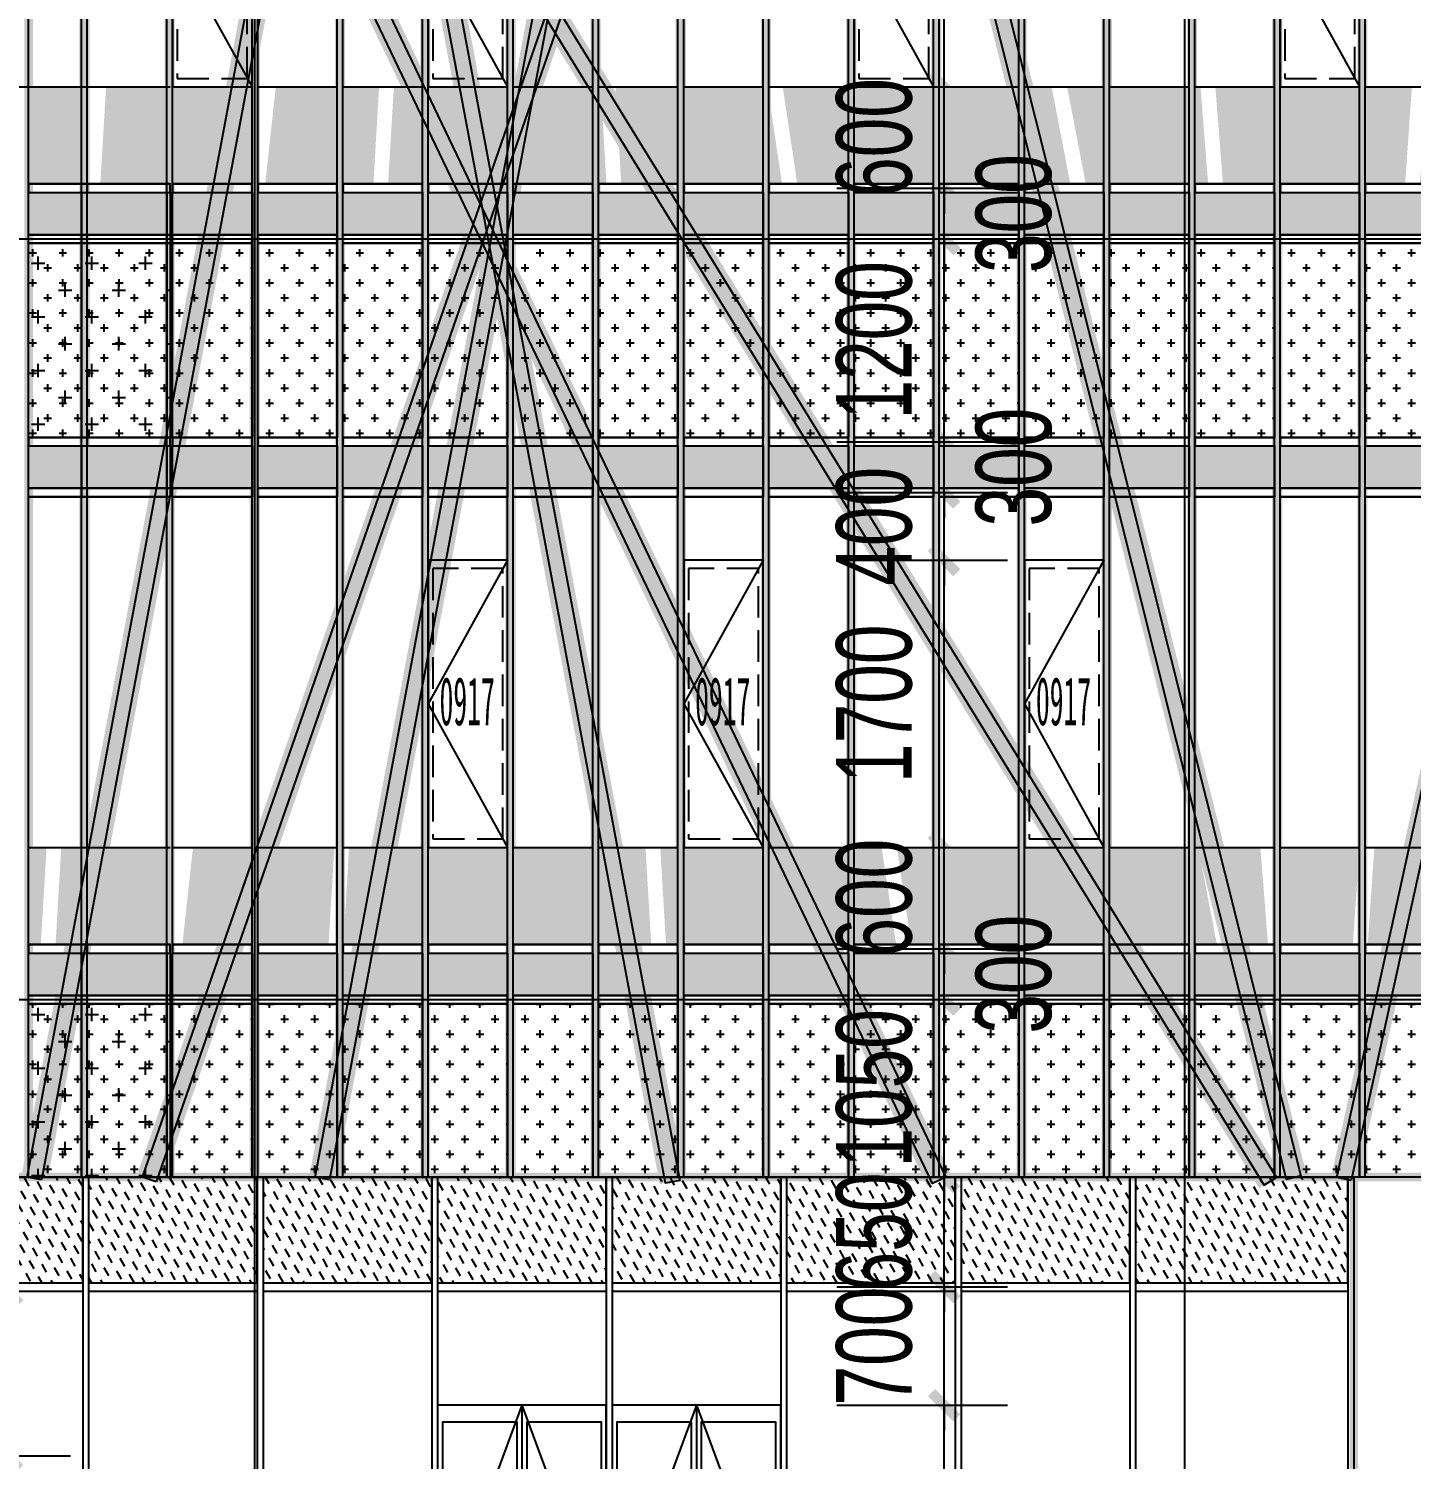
# Model space of a CAD drawing. Extents: x -483182 to 812890, y -390528 to -214858.
# Drawn here: x 91557 to 99736, y -319250 to -310785 of the extents above; entities that cross this region are included whole.
import ezdxf

# ---------------------------------------------------------------- set-up
doc = ezdxf.new("R2010")
doc.units = 0
doc.header["$LTSCALE"] = 1000
doc.header["$MEASUREMENT"] = 0
doc.linetypes.add('DASH', pattern=[0.35, 0.25, -0.1])
for name, color, linetype in [('01-标注_尺寸', 124, 'Continuous'), ('05-填充_156', 156, 'Continuous'), ('05-填充_168', 168, 'Continuous'), ('05-填充_18', 18, 'Continuous'), ('05-填充_天正', 14, 'Continuous'), ('A-C_幕墙龙骨', 133, 'Continuous'), ('A-C_窗', 140, 'Continuous'), ('D-铝板', 181, 'Continuous'), ('E-立面轮廓', 241, 'Continuous')]:
    doc.layers.add(name, color=color, linetype=linetype)
doc.layers.add('04-不打印_辅助线', color=165, linetype='Continuous', plot=False)
doc.styles.add('_TCH_DIM_T3', font='ros.shx', dxfattribs={"width": 0.705882, "bigfont": 'jd.shx'})
doc.styles.get("Standard").update_dxf_attribs({"font": 'STXIHEI_0.TTF', "width": 0.75})
doc.dimstyles.new('_TCH_ARCH&&150', dxfattribs={"dimtxt": 446.25, "dimasz": 150, "dimexe": 375, "dimexo": 450, "dimgap": 189.375, "dimtad": 1, "dimdec": 0, "dimzin": 0, "dimdsep": 46, "dimtxsty": '_TCH_DIM_T3', "dimblk": 'ARCHTICK', "dimcen": 0.09, "dimclrt": 7, "dimazin": 2, "dimtfac": 1, "dimtdec": 0, "dimtix": 1, "dimtmove": 2, "dimatfit": 3, "dimfxl": 0, "dimtolj": 1, "dimtzin": 0, "dimarcsym": 0})
pattern_1 = [(0, (-32251, 317429.43), (158.75, 158.75), [79.375, -238.125]), (90, (-32211.32, 317389.74), (-158.75, 158.75), [79.375, -238.125])]
pattern_2 = [(0, (-32249, 317429.43), (158.75, 158.75), [79.375, -238.125]), (90, (-32209.32, 317389.74), (-158.75, 158.75), [79.375, -238.125])]
pattern_3 = [(0, (-32529, 317429.43), (158.75, 158.75), [79.375, -238.125]), (90, (-32489.32, 317389.74), (-158.75, 158.75), [79.375, -238.125])]
pattern_4 = [(50, (0, 0), (364.36934, -31.87817), [38.1, -419.1]), (355, (0, 0), (-70.48565, 382.1133), [30.48, -335.28]), (100.451, (30.36, -2.66), (293.885, 350.23338), [32.38, -356.18]), (46.1842, (0, 101.6), (542.1581, -84.08466), [57.15, -628.65]), (96.6356, (45.2, 94.6), (474.8085, 494.8511), [48.57, -534.27]), (351.184, (0, 101.6), (474.8092, 494.8502), [45.72, -502.92]), (21, (50.8, 76.2), (303.22976, -204.53104), [38.1, -419.1]), (326, (50.8, 76.2), (123.60406, 368.37593), [30.48, -335.28]), (71.4514, (76.07, 59.16), (426.833, 163.8457), [32.38, -356.18]), (37.5, (0, 0), (6.177207, 169.11008), [0, -331.216, 0, -340.36, 0, -336.55]), (7.5, (0, 0), (133.639325, 200.36115), [0, -194.056, 0, -323.596, 0, -128.27]), (327.5, (-113.28, 0), (271.18119, -11.45749), [0, -127, 0, -396.24, 0, -525.78]), (317.5, (-164.08, 0), (296.25836, 50.85298), [0, -165.1, 0, -263.144, 0, -373.38])]

# ---------------------------------------------------------------- blocks, each defined once
blk = doc.blocks.new('*U394')
at = {"layer": '05-填充_156'}
h = blk.add_hatch(dxfattribs=at)
h.set_pattern_fill('CROSS', color=136, scale=100)
h.set_pattern_definition(pattern_1)
h.paths.add_polyline_path([(0, 5375), (838, 5375), (838, 4225), (0, 4225)])
h = blk.add_hatch(dxfattribs=at)
h.set_pattern_fill('CROSS', color=136, scale=100)
h.set_pattern_definition(pattern_1)
h.paths.add_polyline_path([(0, 875), (838, 875), (838, -150), (0, -150)])
at = {"layer": '05-填充_168'}
h = blk.add_hatch(color=256, dxfattribs=at)
h.dxf.hatch_style = 1
h.paths.add_polyline_path([(0, 5675), (838, 5675), (838, 5425), (0, 5425)])
h = blk.add_hatch(color=256, dxfattribs=at)
h.dxf.hatch_style = 1
h.paths.add_polyline_path([(0, 4175), (838, 4175), (838, 3925), (0, 3925)])
h = blk.add_hatch(color=256, dxfattribs=at)
h.dxf.hatch_style = 1
h.paths.add_polyline_path([(0, 1175), (838, 1175), (838, 925), (0, 925)])
for points in [[(0, 6300), (838, 6300)], [(0, 5725), (838, 5725)], [(0, 5675), (838, 5675)], [(0, 5675), (838, 5675)], [(0, 5425), (838, 5425)], [(0, 5375), (838, 5375)], [(0, 4225), (838, 4225)], [(0, 4175), (838, 4175)], [(0, 3925), (838, 3925)], [(0, 3875), (838, 3875)], [(0, 1800), (838, 1800)], [(0, 1225), (838, 1225)], [(0, 1175), (838, 1175)], [(0, 925), (838, 925)], [(0, 875), (838, 875)]]:
    blk.add_lwpolyline(points)
for points in [[(0, 5675), (838, 5675), (838, 5725), (0, 5725)], [(0, 5675), (838, 5675), (838, 5425), (0, 5425)], [(838, 5375), (0, 5375), (0, 5425), (838, 5425)], [(0, 5375), (838, 5375), (838, 4225), (0, 4225)], [(0, 4175), (838, 4175), (838, 4225), (0, 4225)], [(0, 4175), (838, 4175), (838, 3925), (0, 3925)], [(838, 3875), (0, 3875), (0, 3925), (838, 3925)], [(0, 1175), (838, 1175), (838, 1225), (0, 1225)], [(0, 1175), (838, 1175), (838, 925), (0, 925)], [(838, 875), (0, 875), (0, 925), (838, 925)], [(0, 875), (838, 875), (838, -150), (0, -150)]]:
    blk.add_lwpolyline(points, close=True)
blk = doc.blocks.new('*U457')
at = {"layer": '05-填充_156'}
h = blk.add_hatch(dxfattribs=at)
h.set_pattern_fill('DASH', color=256, scale=100, angle=315)
h.set_pattern_definition([(315, (17924, 318054.43), (134.703842, -3e-14), [95.25, -95.25])])
h.paths.add_polyline_path([(0, 50), (2189, 50), (2189, 675), (0, 675)])
blk.add_lwpolyline([(0, 50), (2189, 50), (2189, 675), (0, 675)], close=True)
for points in [[(0, 50), (2189, 50)], [(0, 0), (2189, 0)]]:
    blk.add_lwpolyline(points)
blk = doc.blocks.new('*U464')
at = {"layer": '05-填充_156'}
h = blk.add_hatch(dxfattribs=at)
h.set_pattern_fill('DASH', color=256, scale=100, angle=315)
h.set_pattern_definition([(315, (17475, 318054.43), (134.703842, -3e-14), [95.25, -95.25])])
h.paths.add_polyline_path([(0, 50), (1740, 50), (1740, 675), (0, 675)])
blk.add_lwpolyline([(0, 50), (1740, 50), (1740, 675), (0, 675)], close=True)
for points in [[(0, 50), (1740, 50)], [(0, 0), (1740, 0)]]:
    blk.add_lwpolyline(points)
blk = doc.blocks.new('*U80')
at = {"layer": 'A-C_窗'}
blk.add_blockref('*U464', (-870, -312.5), dxfattribs=at)
blk = doc.blocks.new('ytrsutdyu')
for points in [[(5909, -500), (7649, -500), (7649, 2200), (5909, 2200)], [(7709, -500), (9449, -500), (9449, 2200), (7709, 2200)], [(6729, -150), (6729, 2100), (5959, 2100), (5959, -150)], [(6829, -150), (7599, -150), (7599, 2100), (6829, 2100)], [(8529, -150), (8529, 2100), (7759, 2100), (7759, -150)], [(8629, -150), (9399, -150), (9399, 2100), (8629, 2100)]]:
    blk.add_lwpolyline(points, close=True)
for points in [[(6779, 2200), (5909, 850), (6779, -500)], [(6779, 2200), (6779, -500)], [(6779, 2200), (7649, 850), (6779, -500)], [(8579, 2200), (7709, 850), (8579, -500)], [(8579, 2200), (8579, -500)], [(8579, 2200), (9449, 850), (8579, -500)]]:
    blk.add_lwpolyline(points)
at = {"layer": 'A-C_窗'}
for p, q in [((2249, 3550), (2249, -500)), ((2309, 3550), (2309, -500)), ((4049, 3550), (4049, -500)), ((4109, 3550), (4109, -500)), ((5849, 3550), (5849, -500)), ((5909, 3550), (5909, -500)), ((7649, 3550), (7649, -500)), ((7709, 3550), (7709, -500)), ((9449, 3550), (9449, -500)), ((9509, 3550), (9509, -500)), ((11249, 3550), (11249, -500)), ((11309, 3550), (11309, -500)), ((13049, 3550), (13049, -500)), ((13109, 3550), (13109, -500)), ((15298, 3550), (15298, -500)), ((15358, 3550), (15358, -500)), ((15358, 3550), (15358, -500))]:
    blk.add_line(p, q, dxfattribs=at)
blk.add_lwpolyline([(0, 3550), (15358, 3550), (15358, -600), (0, -600)], close=True, dxfattribs=at)
for p in [(60, 2875), (13109, 2875)]:
    blk.add_blockref('*U457', p, dxfattribs=at)
at = {"layer": 'A-C_窗', "color": 0, "linetype": 'ByBlock', "lineweight": -2, "transparency": 16777216}
for p in [(3179, 3187.5), (4979, 3187.5), (6779, 3187.5), (8579, 3187.5), (10379, 3187.5), (12179, 3187.5)]:
    blk.add_blockref('*U80', p, dxfattribs=at)
blk = doc.blocks.new('*U396')
at = {"layer": '05-填充_156'}
h = blk.add_hatch(dxfattribs=at)
h.set_pattern_fill('CROSS', color=136, scale=100)
h.set_pattern_definition(pattern_2)
h.paths.add_polyline_path([(0, 5375), (840, 5375), (840, 4225), (0, 4225)])
h = blk.add_hatch(dxfattribs=at)
h.set_pattern_fill('CROSS', color=136, scale=100)
h.set_pattern_definition(pattern_2)
h.paths.add_polyline_path([(0, 875), (840, 875), (840, -150), (0, -150)])
at = {"layer": '05-填充_168'}
h = blk.add_hatch(color=256, dxfattribs=at)
h.dxf.hatch_style = 1
h.paths.add_polyline_path([(0, 5675), (840, 5675), (840, 5425), (0, 5425)])
h = blk.add_hatch(color=256, dxfattribs=at)
h.dxf.hatch_style = 1
h.paths.add_polyline_path([(0, 4175), (840, 4175), (840, 3925), (0, 3925)])
h = blk.add_hatch(color=256, dxfattribs=at)
h.dxf.hatch_style = 1
h.paths.add_polyline_path([(0, 1175), (840, 1175), (840, 925), (0, 925)])
for points in [[(0, 6300), (840, 6300)], [(0, 5725), (840, 5725)], [(0, 5675), (840, 5675)], [(0, 5675), (840, 5675)], [(0, 5425), (840, 5425)], [(0, 5375), (840, 5375)], [(0, 4225), (840, 4225)], [(0, 4175), (840, 4175)], [(0, 3925), (840, 3925)], [(0, 3875), (840, 3875)], [(0, 1800), (840, 1800)], [(0, 1225), (840, 1225)], [(0, 1175), (840, 1175)], [(0, 925), (840, 925)], [(0, 875), (840, 875)]]:
    blk.add_lwpolyline(points)
for points in [[(0, 5675), (840, 5675), (840, 5725), (0, 5725)], [(0, 5675), (840, 5675), (840, 5425), (0, 5425)], [(840, 5375), (0, 5375), (0, 5425), (840, 5425)], [(0, 5375), (840, 5375), (840, 4225), (0, 4225)], [(0, 4175), (840, 4175), (840, 4225), (0, 4225)], [(0, 4175), (840, 4175), (840, 3925), (0, 3925)], [(840, 3875), (0, 3875), (0, 3925), (840, 3925)], [(0, 1175), (840, 1175), (840, 1225), (0, 1225)], [(0, 1175), (840, 1175), (840, 925), (0, 925)], [(840, 875), (0, 875), (0, 925), (840, 925)], [(0, 875), (840, 875), (840, -150), (0, -150)]]:
    blk.add_lwpolyline(points, close=True)
blk = doc.blocks.new('*U112')
at = {"layer": 'A-C_窗'}
blk.add_blockref('*U396', (-420, -3150), dxfattribs=at)
blk = doc.blocks.new('*U113')
at = {"layer": 'A-C_窗', "color": 0, "linetype": 'ByBlock', "lineweight": -2, "transparency": 16777216}
for p in [(0, 0), (900, 0), (1800, 0), (2700, 0), (3600, 0), (4500, 0), (5400, 0), (6300, 0), (7200, 0), (8100, 0), (9000, 0), (9900, 0), (10800, 0), (11700, 0), (12600, 0), (13500, 0)]:
    blk.add_blockref('*U112', p, dxfattribs=at)
blk = doc.blocks.new('*U397')
at = {"layer": '05-填充_156'}
h = blk.add_hatch(dxfattribs=at)
h.set_pattern_fill('CROSS', color=136, scale=100)
h.set_pattern_definition(pattern_3)
h.paths.add_polyline_path([(0, 5375), (560, 5375), (560, 4225), (0, 4225)])
h = blk.add_hatch(dxfattribs=at)
h.set_pattern_fill('CROSS', color=136, scale=100)
h.set_pattern_definition(pattern_3)
h.paths.add_polyline_path([(0, 875), (560, 875), (560, -150), (0, -150)])
at = {"layer": '05-填充_168'}
h = blk.add_hatch(color=256, dxfattribs=at)
h.dxf.hatch_style = 1
h.paths.add_polyline_path([(0, 5675), (560, 5675), (560, 5425), (0, 5425)])
h = blk.add_hatch(color=256, dxfattribs=at)
h.dxf.hatch_style = 1
h.paths.add_polyline_path([(0, 4175), (560, 4175), (560, 3925), (0, 3925)])
h = blk.add_hatch(color=256, dxfattribs=at)
h.dxf.hatch_style = 1
h.paths.add_polyline_path([(0, 1175), (560, 1175), (560, 925), (0, 925)])
for points in [[(0, 6300), (560, 6300)], [(0, 5725), (560, 5725)], [(0, 5675), (560, 5675)], [(0, 5675), (560, 5675)], [(0, 5425), (560, 5425)], [(0, 5375), (560, 5375)], [(0, 4225), (560, 4225)], [(0, 4175), (560, 4175)], [(0, 3925), (560, 3925)], [(0, 3875), (560, 3875)], [(0, 1800), (560, 1800)], [(0, 1225), (560, 1225)], [(0, 1175), (560, 1175)], [(0, 925), (560, 925)], [(0, 875), (560, 875)]]:
    blk.add_lwpolyline(points)
for points in [[(0, 5675), (560, 5675), (560, 5725), (0, 5725)], [(0, 5675), (560, 5675), (560, 5425), (0, 5425)], [(560, 5375), (0, 5375), (0, 5425), (560, 5425)], [(0, 5375), (560, 5375), (560, 4225), (0, 4225)], [(0, 4175), (560, 4175), (560, 4225), (0, 4225)], [(0, 4175), (560, 4175), (560, 3925), (0, 3925)], [(560, 3875), (0, 3875), (0, 3925), (560, 3925)], [(0, 1175), (560, 1175), (560, 1225), (0, 1225)], [(0, 1175), (560, 1175), (560, 925), (0, 925)], [(560, 875), (0, 875), (0, 925), (560, 925)], [(0, 875), (560, 875), (560, -150), (0, -150)]]:
    blk.add_lwpolyline(points, close=True)
blk = doc.blocks.new('*U417')
blk.add_lwpolyline([(77.5, 0), (-77.5, 0), (-77.5, 12704.5), (77.5, 12704.5)], close=True)
at = {"layer": '05-填充_18', "const_width": 155}
blk.add_lwpolyline([(0, 0), (0, 12704.5)], dxfattribs=at)
blk = doc.blocks.new('*U418')
blk.add_lwpolyline([(77.5, 0), (-77.5, 0), (-77.5, 13049.2), (77.5, 13049.2)], close=True)
at = {"layer": '05-填充_18', "const_width": 155}
blk.add_lwpolyline([(0, 0), (0, 13049.2)], dxfattribs=at)
blk = doc.blocks.new('*U419')
blk.add_lwpolyline([(77.5, 0), (-77.5, 0), (-77.5, 12908.6), (77.5, 12908.6)], close=True)
at = {"layer": '05-填充_18', "const_width": 155}
blk.add_lwpolyline([(0, 0), (0, 12908.6)], dxfattribs=at)
blk = doc.blocks.new('*U420')
blk.add_lwpolyline([(77.5, 0), (-77.5, 0), (-77.5, 12973.5), (77.5, 12973.5)], close=True)
at = {"layer": '05-填充_18', "const_width": 155}
blk.add_lwpolyline([(0, 0), (0, 12973.5)], dxfattribs=at)
blk = doc.blocks.new('*U422')
blk.add_lwpolyline([(77.5, 0), (-77.5, 0), (-77.5, 13826.2), (77.5, 13826.2)], close=True)
at = {"layer": '05-填充_18', "const_width": 155}
blk.add_lwpolyline([(0, 0), (0, 13826.2)], dxfattribs=at)
blk = doc.blocks.new('*U423')
blk.add_lwpolyline([(77.5, 0), (-77.5, 0), (-77.5, 13369.1), (77.5, 13369.1)], close=True)
at = {"layer": '05-填充_18', "const_width": 155}
blk.add_lwpolyline([(0, 0), (0, 13369.1)], dxfattribs=at)
blk = doc.blocks.new('*U424')
blk.add_lwpolyline([(77.5, 0), (-77.5, 0), (-77.5, 13611.9), (77.5, 13611.9)], close=True)
at = {"layer": '05-填充_18', "const_width": 155}
blk.add_lwpolyline([(0, 0), (0, 13611.9)], dxfattribs=at)
blk = doc.blocks.new('*U421')
blk.add_lwpolyline([(77.5, 0), (-77.5, 0), (-77.5, 13420.4), (77.5, 13420.4)], close=True)
at = {"layer": '05-填充_18', "const_width": 155}
blk.add_lwpolyline([(0, 0), (0, 13420.4)], dxfattribs=at)
blk = doc.blocks.new('uytdiyuf')
at = {"layer": 'D-铝板'}
for name, p, rotation in [('*U424', (-4382.6, -161.2), 353), ('*U423', (-4914.8, -152.9), 7.999999999999996), ('*U422', (-5161.9, -175.2), 19.00000000000013), ('*U421', (-8660.7, -169.7), 14.99884854727741), ('*U420', (-11477.2, -177.9), 6.00000000000019), ('*U418', (-17004.6, -164.8), 349), ('*U419', (-15178.4, -158.1), 353.9999999999998), ('*U417', (-18218.7, -158.1), 353.9999999999999)]:
    blk.add_blockref(name, p, dxfattribs=dict(at, rotation=rotation))
blk = doc.blocks.new('*U722')
blk.add_lwpolyline([(0, 0), (840, 0), (840, 1700), (0, 1700)], close=True)
blk.add_lwpolyline([(840, 1700), (0, 850), (840, 0)])
at = {"linetype": 'DASH'}
blk.add_lwpolyline([(50, 50), (790, 50), (790, 1650), (50, 1650)], close=True, dxfattribs=at)
at = {"layer": '04-不打印_辅助线', "width": 0.75}
blk.add_text('0917', height=285.43, dxfattribs=at).set_placement((121.4, 723))
blk = doc.blocks.new('jhtdjkuyk')
at = {"layer": '05-填充_18', "const_width": 60}
for points in [[(-5090, -150), (-5090, 13193.7)], [(-4190, -150), (-4190, 13247.9)], [(-5990, -150), (-5990, 13139.6)], [(-7790, -150), (-7790, 13031.2)], [(-6890, -150), (-6890, 13085.4)], [(-9590, -150), (-9590, 12922.9)], [(-8690, -150), (-8690, 12977.1)], [(-10490, -150), (-10490, 12868.8)], [(-12290, -150), (-12290, 12760.4)], [(-11390, -150), (-11390, 12814.6)], [(-13190, -150), (-13190, 12706.3)], [(-14990, -150), (-14990, 12598)], [(-14090, -150), (-14090, 12652.1)], [(-15890, -150), (-15890, 12543.8)], [(-17690, -150), (-17690, 12435.5)], [(-16790, -150), (-16790, 12489.7)]]:
    blk.add_lwpolyline(points, dxfattribs=at)
at = {"layer": 'A-C_幕墙龙骨'}
for points in [[(-4220, -150), (-4220, 13246.1)], [(-4160, -150), (-4160, 13249.7)], [(-6020, -150), (-6020, 13137.7)], [(-5960, -150), (-5960, 13141.4)], [(-5120, -150), (-5120, 13191.9)], [(-5060, -150), (-5060, 13195.5)], [(-6920, -150), (-6920, 13083.6)], [(-6860, -150), (-6860, 13087.2)], [(-8720, -150), (-8720, 12975.3)], [(-8660, -150), (-8660, 12978.9)], [(-7820, -150), (-7820, 13029.4)], [(-7760, -150), (-7760, 13033)], [(-10520, -150), (-10520, 12867)], [(-10460, -150), (-10460, 12870.6)], [(-9620, -150), (-9620, 12921.1)], [(-9560, -150), (-9560, 12924.7)], [(-11420, -150), (-11420, 12812.8)], [(-11360, -150), (-11360, 12816.4)], [(-13220, -150), (-13220, 12704.5)], [(-13160, -150), (-13160, 12708.1)], [(-12320, -150), (-12320, 12758.6)], [(-12260, -150), (-12260, 12762.3)], [(-14120, -150), (-14120, 12650.3)], [(-14060, -150), (-14060, 12653.9)], [(-15920, -150), (-15920, 12542)], [(-15860, -150), (-15860, 12545.6)], [(-15020, -150), (-15020, 12596.2)], [(-14960, -150), (-14960, 12599.8)], [(-16820, -150), (-16820, 12487.9)], [(-16760, -150), (-16760, 12491.5)], [(-17720, -150), (-17720, 12433.7)], [(-17660, -150), (-17660, 12437.3)]]:
    blk.add_lwpolyline(points, dxfattribs=at)
at = {"layer": 'A-C_窗'}
blk.add_lwpolyline([(-18280, 12400), (0, 13500), (0, -150), (-18280, -150)], close=True, dxfattribs=at)
for name, p in [('*U722', (-16760, 6300)), ('*U722', (-14060, 6300)), ('*U722', (-9560, 6300)), ('*U722', (-5060, 6300)), ('*U397', (-18280, 0)), ('*U113', (-17240, 3150)), ('*U722', (-14060, 1800)), ('*U722', (-11360, 1800)), ('*U722', (-7760, 1800))]:
    blk.add_blockref(name, p, dxfattribs=at)
at = {"layer": 'D-铝板'}
blk.add_blockref('uytdiyuf', (0, 0), dxfattribs=at)
blk = doc.blocks.new('_ArchTick')
at = {"color": 0, "linetype": 'ByBlock', "const_width": 0.4}
blk.add_lwpolyline([(-0.5, -0.5), (0.5, 0.5)], dxfattribs=at)
blk = doc.blocks.new('*D2204')
at = {"layer": '01-标注_尺寸', "color": 0, "lineweight": -2, "transparency": 16777216}
for p, q in [((90977, -318254.4), (91804.2, -318254.4)), ((91429.2, -319229.4), (91429.2, -318254.4)), ((90977, -319229.4), (91804.2, -319229.4))]:
    blk.add_line(p, q, dxfattribs=at)
at = {"layer": 'Defpoints', "color": 0, "transparency": 16777216}
for p in [(90527, -318254.4), (91429.2, -318254.4), (90527, -319229.4)]:
    blk.add_point(p, dxfattribs=at)
at = {"layer": '01-标注_尺寸', "color": 0, "lineweight": -2, "transparency": 16777216, "xscale": 150, "yscale": 150, "zscale": 150}
for p, rotation in [((91429.2, -318254.4), 90), ((91429.2, -319229.4), 270)]:
    blk.add_blockref('_ArchTick', p, dxfattribs=dict(at, rotation=rotation))
at = {"layer": '01-标注_尺寸', "color": 7, "transparency": 16777216, "insert": (91016.7, -318741.9), "char_height": 446.25, "attachment_point": 5, "rotation": 90, "style": '_TCH_DIM_T3'}
blk.add_mtext('\\A1;975', dxfattribs=at)
blk = doc.blocks.new('*D2205')
at = {"layer": '01-标注_尺寸', "color": 0, "lineweight": -2, "transparency": 16777216}
for p, q in [((90977, -319229.4), (91804.2, -319229.4)), ((91429.2, -321729.4), (91429.2, -319229.4)), ((90977, -321729.4), (91804.2, -321729.4))]:
    blk.add_line(p, q, dxfattribs=at)
at = {"layer": 'Defpoints', "color": 0, "transparency": 16777216}
for p in [(90527, -319229.4), (91429.2, -319229.4), (90527, -321729.4)]:
    blk.add_point(p, dxfattribs=at)
at = {"layer": '01-标注_尺寸', "color": 0, "lineweight": -2, "transparency": 16777216, "xscale": 150, "yscale": 150, "zscale": 150}
for p, rotation in [((91429.2, -319229.4), 90), ((91429.2, -321729.4), 270)]:
    blk.add_blockref('_ArchTick', p, dxfattribs=dict(at, rotation=rotation))
at = {"layer": '01-标注_尺寸', "color": 7, "transparency": 16777216, "insert": (91016.7, -320479.4), "char_height": 446.25, "attachment_point": 5, "rotation": 90, "style": '_TCH_DIM_T3'}
blk.add_mtext('\\A1;2500', dxfattribs=at)
blk = doc.blocks.new('*D2309')
at = {"layer": '01-标注_尺寸', "color": 0, "lineweight": -2, "transparency": 16777216}
for p, q in [((96337.4, -318929.4), (97347.2, -318929.4)), ((96972.2, -321329.4), (96972.2, -318929.4)), ((96337.4, -321329.4), (97347.2, -321329.4))]:
    blk.add_line(p, q, dxfattribs=at)
at = {"layer": 'Defpoints', "color": 0, "transparency": 16777216}
for p in [(95887.4, -318929.4), (96972.2, -318929.4), (95887.4, -321329.4)]:
    blk.add_point(p, dxfattribs=at)
at = {"layer": '01-标注_尺寸', "color": 0, "lineweight": -2, "transparency": 16777216, "xscale": 150, "yscale": 150, "zscale": 150}
for p, rotation in [((96972.2, -318929.4), 90), ((96972.2, -321329.4), 270)]:
    blk.add_blockref('_ArchTick', p, dxfattribs=dict(at, rotation=rotation))
at = {"layer": '01-标注_尺寸', "color": 7, "transparency": 16777216, "insert": (96559.7, -320129.4), "char_height": 446.25, "attachment_point": 5, "rotation": 90, "style": '_TCH_DIM_T3'}
blk.add_mtext('\\A1;2400', dxfattribs=at)
blk = doc.blocks.new('*D2310')
at = {"layer": '01-标注_尺寸', "color": 0, "lineweight": -2, "transparency": 16777216}
for p, q in [((96972.2, -318229.4), (96972.2, -318079.4)), ((96337.4, -318229.4), (97347.2, -318229.4)), ((96972.2, -318929.4), (96972.2, -318229.4)), ((96337.4, -318929.4), (97347.2, -318929.4)), ((96972.2, -318929.4), (96972.2, -319079.4))]:
    blk.add_line(p, q, dxfattribs=at)
at = {"layer": 'Defpoints', "color": 0, "transparency": 16777216}
for p in [(95887.4, -318229.4), (96972.2, -318229.4), (95887.4, -318929.4)]:
    blk.add_point(p, dxfattribs=at)
at = {"layer": '01-标注_尺寸', "color": 0, "lineweight": -2, "transparency": 16777216, "xscale": 150, "yscale": 150, "zscale": 150}
for p, rotation in [((96972.2, -318229.4), 270), ((96972.2, -318929.4), 90)]:
    blk.add_blockref('_ArchTick', p, dxfattribs=dict(at, rotation=rotation))
at = {"layer": '01-标注_尺寸', "color": 7, "transparency": 16777216, "insert": (96559.7, -318579.4), "char_height": 446.25, "attachment_point": 5, "rotation": 90, "style": '_TCH_DIM_T3'}
blk.add_mtext('\\A1;700', dxfattribs=at)
blk = doc.blocks.new('*D2311')
at = {"layer": '01-标注_尺寸', "color": 0, "lineweight": -2, "transparency": 16777216}
for p, q in [((96972.2, -317579.4), (96972.2, -317429.4)), ((96337.4, -317579.4), (97347.2, -317579.4)), ((96972.2, -318229.4), (96972.2, -317579.4)), ((96337.4, -318229.4), (97347.2, -318229.4)), ((96972.2, -318229.4), (96972.2, -318379.4))]:
    blk.add_line(p, q, dxfattribs=at)
at = {"layer": 'Defpoints', "color": 0, "transparency": 16777216}
for p in [(95887.4, -317579.4), (96972.2, -317579.4), (95887.4, -318229.4)]:
    blk.add_point(p, dxfattribs=at)
at = {"layer": '01-标注_尺寸', "color": 0, "lineweight": -2, "transparency": 16777216, "xscale": 150, "yscale": 150, "zscale": 150}
for p, rotation in [((96972.2, -317579.4), 270), ((96972.2, -318229.4), 90)]:
    blk.add_blockref('_ArchTick', p, dxfattribs=dict(at, rotation=rotation))
at = {"layer": '01-标注_尺寸', "color": 7, "transparency": 16777216, "insert": (96559.7, -317904.4), "char_height": 446.25, "attachment_point": 5, "rotation": 90, "style": '_TCH_DIM_T3'}
blk.add_mtext('\\A1;650', dxfattribs=at)
blk = doc.blocks.new('*D2312')
at = {"layer": '01-标注_尺寸', "color": 0, "lineweight": -2, "transparency": 16777216}
for p, q in [((96972.2, -316529.4), (96972.2, -316379.4)), ((96337.4, -316529.4), (97347.2, -316529.4)), ((96972.2, -317579.4), (96972.2, -316529.4)), ((96337.4, -317579.4), (97347.2, -317579.4)), ((96972.2, -317579.4), (96972.2, -317729.4))]:
    blk.add_line(p, q, dxfattribs=at)
at = {"layer": 'Defpoints', "color": 0, "transparency": 16777216}
for p in [(95887.4, -316529.4), (96972.2, -316529.4), (95887.4, -317579.4)]:
    blk.add_point(p, dxfattribs=at)
at = {"layer": '01-标注_尺寸', "color": 0, "lineweight": -2, "transparency": 16777216, "xscale": 150, "yscale": 150, "zscale": 150}
for p, rotation in [((96972.2, -316529.4), 270), ((96972.2, -317579.4), 90)]:
    blk.add_blockref('_ArchTick', p, dxfattribs=dict(at, rotation=rotation))
at = {"layer": '01-标注_尺寸', "color": 7, "transparency": 16777216, "insert": (96559.7, -317054.4), "char_height": 446.25, "attachment_point": 5, "rotation": 90, "style": '_TCH_DIM_T3'}
blk.add_mtext('\\A1;1050', dxfattribs=at)
blk = doc.blocks.new('*D2313')
at = {"layer": '01-标注_尺寸', "color": 0, "lineweight": -2, "transparency": 16777216}
for p, q in [((96972.2, -316229.4), (96972.2, -316079.4)), ((96337.4, -316229.4), (97347.2, -316229.4)), ((96972.2, -316529.4), (96972.2, -316229.4)), ((96337.4, -316529.4), (97347.2, -316529.4)), ((96972.2, -316529.4), (96972.2, -316679.4))]:
    blk.add_line(p, q, dxfattribs=at)
at = {"layer": 'Defpoints', "color": 0, "transparency": 16777216}
for p in [(95887.4, -316229.4), (96972.2, -316229.4), (95887.4, -316529.4)]:
    blk.add_point(p, dxfattribs=at)
at = {"layer": '01-标注_尺寸', "color": 0, "lineweight": -2, "transparency": 16777216, "xscale": 150, "yscale": 150, "zscale": 150}
for p, rotation in [((96972.2, -316229.4), 270), ((96972.2, -316529.4), 90)]:
    blk.add_blockref('_ArchTick', p, dxfattribs=dict(at, rotation=rotation))
at = {"layer": '01-标注_尺寸', "color": 7, "transparency": 16777216, "insert": (97384.7, -316379.4), "char_height": 446.25, "attachment_point": 5, "rotation": 90, "style": '_TCH_DIM_T3'}
blk.add_mtext('\\A1;300', dxfattribs=at)
blk = doc.blocks.new('*D2314')
at = {"layer": '01-标注_尺寸', "color": 0, "lineweight": -2, "transparency": 16777216}
for p, q in [((96972.2, -315629.4), (96972.2, -315479.4)), ((96337.4, -315629.4), (97347.2, -315629.4)), ((96972.2, -316229.4), (96972.2, -315629.4)), ((96337.4, -316229.4), (97347.2, -316229.4)), ((96972.2, -316229.4), (96972.2, -316379.4))]:
    blk.add_line(p, q, dxfattribs=at)
at = {"layer": 'Defpoints', "color": 0, "transparency": 16777216}
for p in [(95887.4, -315629.4), (96972.2, -315629.4), (95887.4, -316229.4)]:
    blk.add_point(p, dxfattribs=at)
at = {"layer": '01-标注_尺寸', "color": 0, "lineweight": -2, "transparency": 16777216, "xscale": 150, "yscale": 150, "zscale": 150}
for p, rotation in [((96972.2, -315629.4), 270), ((96972.2, -316229.4), 90)]:
    blk.add_blockref('_ArchTick', p, dxfattribs=dict(at, rotation=rotation))
at = {"layer": '01-标注_尺寸', "color": 7, "transparency": 16777216, "insert": (96559.7, -315929.4), "char_height": 446.25, "attachment_point": 5, "rotation": 90, "style": '_TCH_DIM_T3'}
blk.add_mtext('\\A1;600', dxfattribs=at)
blk = doc.blocks.new('*D2315')
at = {"layer": '01-标注_尺寸', "color": 0, "lineweight": -2, "transparency": 16777216}
for p, q in [((96337.4, -313929.4), (97347.2, -313929.4)), ((96972.2, -315629.4), (96972.2, -313929.4)), ((96337.4, -315629.4), (97347.2, -315629.4))]:
    blk.add_line(p, q, dxfattribs=at)
at = {"layer": 'Defpoints', "color": 0, "transparency": 16777216}
for p in [(95887.4, -313929.4), (96972.2, -313929.4), (95887.4, -315629.4)]:
    blk.add_point(p, dxfattribs=at)
at = {"layer": '01-标注_尺寸', "color": 0, "lineweight": -2, "transparency": 16777216, "xscale": 150, "yscale": 150, "zscale": 150}
for p, rotation in [((96972.2, -313929.4), 90), ((96972.2, -315629.4), 270)]:
    blk.add_blockref('_ArchTick', p, dxfattribs=dict(at, rotation=rotation))
at = {"layer": '01-标注_尺寸', "color": 7, "transparency": 16777216, "insert": (96559.7, -314779.4), "char_height": 446.25, "attachment_point": 5, "rotation": 90, "style": '_TCH_DIM_T3'}
blk.add_mtext('\\A1;1700', dxfattribs=at)
blk = doc.blocks.new('*D2316')
at = {"layer": '01-标注_尺寸', "color": 0, "lineweight": -2, "transparency": 16777216}
for p, q in [((96972.2, -313529.4), (96972.2, -313379.4)), ((96337.4, -313529.4), (97347.2, -313529.4)), ((96972.2, -313929.4), (96972.2, -313529.4)), ((96337.4, -313929.4), (97347.2, -313929.4)), ((96972.2, -313929.4), (96972.2, -314079.4))]:
    blk.add_line(p, q, dxfattribs=at)
at = {"layer": 'Defpoints', "color": 0, "transparency": 16777216}
for p in [(95887.4, -313529.4), (96972.2, -313529.4), (95887.4, -313929.4)]:
    blk.add_point(p, dxfattribs=at)
at = {"layer": '01-标注_尺寸', "color": 0, "lineweight": -2, "transparency": 16777216, "xscale": 150, "yscale": 150, "zscale": 150}
for p, rotation in [((96972.2, -313529.4), 270), ((96972.2, -313929.4), 90)]:
    blk.add_blockref('_ArchTick', p, dxfattribs=dict(at, rotation=rotation))
at = {"layer": '01-标注_尺寸', "color": 7, "transparency": 16777216, "insert": (96559.7, -313729.4), "char_height": 446.25, "attachment_point": 5, "rotation": 90, "style": '_TCH_DIM_T3'}
blk.add_mtext('\\A1;400', dxfattribs=at)
blk = doc.blocks.new('*D2317')
at = {"layer": '01-标注_尺寸', "color": 0, "lineweight": -2, "transparency": 16777216}
for p, q in [((96972.2, -313229.4), (96972.2, -313079.4)), ((96337.4, -313229.4), (97347.2, -313229.4)), ((96972.2, -313529.4), (96972.2, -313229.4)), ((96337.4, -313529.4), (97347.2, -313529.4)), ((96972.2, -313529.4), (96972.2, -313679.4))]:
    blk.add_line(p, q, dxfattribs=at)
at = {"layer": 'Defpoints', "color": 0, "transparency": 16777216}
for p in [(95887.4, -313229.4), (96972.2, -313229.4), (95887.4, -313529.4)]:
    blk.add_point(p, dxfattribs=at)
at = {"layer": '01-标注_尺寸', "color": 0, "lineweight": -2, "transparency": 16777216, "xscale": 150, "yscale": 150, "zscale": 150}
for p, rotation in [((96972.2, -313229.4), 270), ((96972.2, -313529.4), 90)]:
    blk.add_blockref('_ArchTick', p, dxfattribs=dict(at, rotation=rotation))
at = {"layer": '01-标注_尺寸', "color": 7, "transparency": 16777216, "insert": (97384.7, -313379.4), "char_height": 446.25, "attachment_point": 5, "rotation": 90, "style": '_TCH_DIM_T3'}
blk.add_mtext('\\A1;300', dxfattribs=at)
blk = doc.blocks.new('*D2318')
at = {"layer": '01-标注_尺寸', "color": 0, "lineweight": -2, "transparency": 16777216}
for p, q in [((96337.4, -312029.4), (97347.2, -312029.4)), ((96972.2, -313229.4), (96972.2, -312029.4)), ((96337.4, -313229.4), (97347.2, -313229.4))]:
    blk.add_line(p, q, dxfattribs=at)
at = {"layer": 'Defpoints', "color": 0, "transparency": 16777216}
for p in [(95887.4, -312029.4), (96972.2, -312029.4), (95887.4, -313229.4)]:
    blk.add_point(p, dxfattribs=at)
at = {"layer": '01-标注_尺寸', "color": 0, "lineweight": -2, "transparency": 16777216, "xscale": 150, "yscale": 150, "zscale": 150}
for p, rotation in [((96972.2, -312029.4), 90), ((96972.2, -313229.4), 270)]:
    blk.add_blockref('_ArchTick', p, dxfattribs=dict(at, rotation=rotation))
at = {"layer": '01-标注_尺寸', "color": 7, "transparency": 16777216, "insert": (96559.7, -312629.4), "char_height": 446.25, "attachment_point": 5, "rotation": 90, "style": '_TCH_DIM_T3'}
blk.add_mtext('\\A1;1200', dxfattribs=at)
blk = doc.blocks.new('*D2319')
at = {"layer": '01-标注_尺寸', "color": 0, "lineweight": -2, "transparency": 16777216}
for p, q in [((96972.2, -311729.4), (96972.2, -311579.4)), ((96337.4, -311729.4), (97347.2, -311729.4)), ((96972.2, -312029.4), (96972.2, -311729.4)), ((96337.4, -312029.4), (97347.2, -312029.4)), ((96972.2, -312029.4), (96972.2, -312179.4))]:
    blk.add_line(p, q, dxfattribs=at)
at = {"layer": 'Defpoints', "color": 0, "transparency": 16777216}
for p in [(95887.4, -311729.4), (96972.2, -311729.4), (95887.4, -312029.4)]:
    blk.add_point(p, dxfattribs=at)
at = {"layer": '01-标注_尺寸', "color": 0, "lineweight": -2, "transparency": 16777216, "xscale": 150, "yscale": 150, "zscale": 150}
for p, rotation in [((96972.2, -311729.4), 270), ((96972.2, -312029.4), 90)]:
    blk.add_blockref('_ArchTick', p, dxfattribs=dict(at, rotation=rotation))
at = {"layer": '01-标注_尺寸', "color": 7, "transparency": 16777216, "insert": (97384.7, -311879.4), "char_height": 446.25, "attachment_point": 5, "rotation": 90, "style": '_TCH_DIM_T3'}
blk.add_mtext('\\A1;300', dxfattribs=at)
blk = doc.blocks.new('*D2320')
at = {"layer": '01-标注_尺寸', "color": 0, "lineweight": -2, "transparency": 16777216}
for p, q in [((96972.2, -311129.4), (96972.2, -310979.4)), ((96337.4, -311129.4), (97347.2, -311129.4)), ((96972.2, -311729.4), (96972.2, -311129.4)), ((96337.4, -311729.4), (97347.2, -311729.4)), ((96972.2, -311729.4), (96972.2, -311879.4))]:
    blk.add_line(p, q, dxfattribs=at)
at = {"layer": 'Defpoints', "color": 0, "transparency": 16777216}
for p in [(95887.4, -311129.4), (96972.2, -311129.4), (95887.4, -311729.4)]:
    blk.add_point(p, dxfattribs=at)
at = {"layer": '01-标注_尺寸', "color": 0, "lineweight": -2, "transparency": 16777216, "xscale": 150, "yscale": 150, "zscale": 150}
for p, rotation in [((96972.2, -311129.4), 270), ((96972.2, -311729.4), 90)]:
    blk.add_blockref('_ArchTick', p, dxfattribs=dict(at, rotation=rotation))
at = {"layer": '01-标注_尺寸', "color": 7, "transparency": 16777216, "insert": (96559.7, -311429.4), "char_height": 446.25, "attachment_point": 5, "rotation": 90, "style": '_TCH_DIM_T3'}
blk.add_mtext('\\A1;600', dxfattribs=at)
blk = doc.blocks.new('*D2321')
at = {"layer": '01-标注_尺寸', "color": 0, "lineweight": -2, "transparency": 16777216}
for p, q in [((96337.4, -309429.4), (97347.2, -309429.4)), ((96972.2, -311129.4), (96972.2, -309429.4)), ((96337.4, -311129.4), (97347.2, -311129.4))]:
    blk.add_line(p, q, dxfattribs=at)
at = {"layer": 'Defpoints', "color": 0, "transparency": 16777216}
for p in [(95887.4, -309429.4), (96972.2, -309429.4), (95887.4, -311129.4)]:
    blk.add_point(p, dxfattribs=at)
at = {"layer": '01-标注_尺寸', "color": 0, "lineweight": -2, "transparency": 16777216, "xscale": 150, "yscale": 150, "zscale": 150}
for p, rotation in [((96972.2, -309429.4), 90), ((96972.2, -311129.4), 270)]:
    blk.add_blockref('_ArchTick', p, dxfattribs=dict(at, rotation=rotation))
at = {"layer": '01-标注_尺寸', "color": 7, "transparency": 16777216, "insert": (96559.7, -310279.4), "char_height": 446.25, "attachment_point": 5, "rotation": 90, "style": '_TCH_DIM_T3'}
blk.add_mtext('\\A1;1700', dxfattribs=at)

msp = doc.modelspace()

# ---------------------------------------------------------------- hatches: boundary and pattern name
at = {"layer": '05-填充_天正'}
h = msp.add_hatch(dxfattribs=at)
h.set_pattern_fill('AR-CONC', color=256, scale=200)
h.set_pattern_definition(pattern_4)
h.paths.add_polyline_path([(100941, -311129.4), (100827, -311129.4), (100775.8, -311704.4), (100941, -311704.4)])
h.paths.add_polyline_path([(100687.9, -311704.4), (100739.1, -311129.4), (100470.6, -311129.4), (100470.6, -311704.4)])
h.paths.add_polyline_path([(101792, -311129.4), (101478.5, -311129.4), (101478.5, -311704.4), (101792, -311704.4)])
h.paths.add_polyline_path([(101444.9, -311129.4), (100974.5, -311129.4), (100974.5, -311704.4), (101444.9, -311704.4)])
h.paths.add_polyline_path([(100437, -311129.4), (99966.7, -311129.4), (99966.7, -311704.4), (100437, -311704.4)])
h.paths.add_polyline_path([(99826.1, -311129.4), (99933.1, -311129.4), (99933.1, -311704.4), (99786.6, -311704.4)])
h.paths.add_polyline_path([(99699.1, -311704.4), (99738.7, -311129.4), (99462.8, -311129.4), (99462.8, -311704.4)])
h.paths.add_polyline_path([(99429.2, -311129.4), (98958.9, -311129.4), (98958.9, -311704.4), (99429.2, -311704.4)])
h.paths.add_polyline_path([(98488.6, -311129.4), (98533.9, -311704.4), (98455, -311704.4), (98455, -311129.4)])
h.paths.add_polyline_path([(98621.5, -311704.4), (98576.3, -311129.4), (98925.3, -311129.4), (98925.3, -311704.4)])
h.paths.add_polyline_path([(98421.4, -311129.4), (97951.1, -311129.4), (97951.1, -311704.4), (98421.4, -311704.4)])
h.paths.add_polyline_path([(97917.5, -311129.4), (97699.4, -311129.4), (97810.2, -311704.4), (97917.5, -311704.4)])
h.paths.add_polyline_path([(97607.6, -311129.4), (97447.2, -311129.4), (97447.2, -311704.4), (97718.5, -311704.4)])
h.paths.add_polyline_path([(97413.6, -311129.4), (96943.3, -311129.4), (96943.3, -311704.4), (97413.6, -311704.4)])
h.paths.add_polyline_path([(96909.7, -311129.4), (96439.4, -311129.4), (96439.4, -311704.4), (96909.7, -311704.4)])
h.paths.add_polyline_path([(95935.4, -311704.4), (96013.7, -311704.4), (95935.4, -311182.9)])
h.paths.add_polyline_path([(96405.8, -311129.4), (96017.3, -311129.4), (96103.5, -311704.4), (96405.8, -311704.4)])
h.paths.add_polyline_path([(95901.9, -311129.4), (95431.5, -311129.4), (95431.5, -311704.4), (95901.9, -311704.4)])
h.paths.add_polyline_path([(94927.6, -311129.4), (94941.1, -311129.4), (94974.9, -311704.4), (94927.6, -311704.4)])
h.paths.add_polyline_path([(95397.9, -311129.4), (95028.3, -311129.4), (95062.2, -311704.4), (95397.9, -311704.4)])
h.paths.add_polyline_path([(94894, -311129.4), (94423.7, -311129.4), (94423.7, -311704.4), (94894, -311704.4)])
h.paths.add_polyline_path([(94390.1, -311129.4), (93919.8, -311129.4), (93919.8, -311704.4), (94390.1, -311704.4)])
h.paths.add_polyline_path([(93717.3, -311129.4), (93683.4, -311704.4), (93886.2, -311704.4), (93886.2, -311129.4)])
h.paths.add_polyline_path([(93596.2, -311704.4), (93630, -311129.4), (93415.9, -311129.4), (93415.9, -311704.4)])
h.paths.add_polyline_path([(93382.3, -311129.4), (93018.9, -311129.4), (92956.3, -311704.4), (93382.3, -311704.4)])
h.paths.add_polyline_path([(92878.4, -311129.4), (92408.1, -311129.4), (92408.1, -311704.4), (92867.9, -311704.4), (92878.4, -311608.3)])
h.paths.add_polyline_path([(92374.5, -311129.4), (92015, -311129.4), (91981.2, -311704.4), (92374.5, -311704.4)])
h.paths.add_polyline_path([(91870.6, -311129.4), (91557, -311129.4), (91557, -311704.4), (91870.6, -311704.4)])
h = msp.add_hatch(dxfattribs=at)
h.set_pattern_fill('AR-CONC', color=256, scale=200)
h.set_pattern_definition(pattern_4)
h.paths.add_polyline_path([(99429.2, -315629.4), (98958.9, -315629.4), (98958.9, -315992.2), (98975.6, -316204.4), (99389.8, -316204.4)])
h.paths.add_polyline_path([(99933.1, -315629.4), (99516.7, -315629.4), (99477.2, -316204.4), (99933.1, -316204.4)])
h.paths.add_polyline_path([(101792, -315629.4), (101478.5, -315629.4), (101478.5, -316204.4), (101792, -316204.4)])
h.paths.add_polyline_path([(100941, -315629.4), (100470.6, -315629.4), (100470.6, -316204.4), (100941, -316204.4)])
h.paths.add_polyline_path([(101444.9, -315629.4), (100974.5, -315629.4), (100974.5, -316204.4), (101444.9, -316204.4)])
h.paths.add_polyline_path([(98455, -316204.4), (98586, -316204.4), (98475.2, -315629.4), (98455, -315629.4)])
h.paths.add_polyline_path([(98421.4, -315629.4), (97951.1, -315629.4), (97951.1, -316204.4), (98421.4, -316204.4)])
h.paths.add_polyline_path([(97917.5, -315629.4), (97447.2, -315629.4), (97447.2, -316204.4), (97917.5, -316204.4)])
h.paths.add_polyline_path([(97413.6, -315629.4), (96943.3, -315629.4), (96943.3, -316204.4), (97413.6, -316204.4)])
h.paths.add_polyline_path([(96692.3, -315629.4), (96909.7, -315629.4), (96909.7, -316204.4), (96778.6, -316204.4)])
h.paths.add_polyline_path([(96602.5, -315629.4), (96439.4, -315629.4), (96439.4, -316204.4), (96688.7, -316204.4)])
h.paths.add_polyline_path([(96405.8, -315629.4), (95935.4, -315629.4), (95935.4, -316204.4), (96405.8, -316204.4)])
h.paths.add_polyline_path([(95901.9, -315629.4), (95431.5, -315629.4), (95431.5, -316204.4), (95901.9, -316204.4)])
h.paths.add_polyline_path([(95293.1, -315629.4), (95397.9, -315629.4), (95397.9, -316204.4), (95327, -316204.4)])
h.paths.add_polyline_path([(95239.7, -316204.4), (95205.9, -315629.4), (94927.6, -315629.4), (94927.6, -316204.4)])
h.paths.add_polyline_path([(94894, -315629.4), (94423.7, -315629.4), (94423.7, -316204.4), (94894, -316204.4)])
h.paths.add_polyline_path([(94390.1, -315629.4), (93919.8, -315629.4), (93919.8, -316204.4), (94390.1, -316204.4)])
h.paths.add_polyline_path([(93452.5, -315629.4), (93418.6, -316204.4), (93886.2, -316204.4), (93886.2, -315629.4)])
h.paths.add_polyline_path([(92912, -315629.4), (93365.2, -315629.4), (93331.4, -316204.4), (92912, -316204.4)])
h.paths.add_polyline_path([(92878.4, -315629.4), (92529.2, -315629.4), (92466.6, -316204.4), (92878.4, -316204.4)])
h.paths.add_polyline_path([(92374.5, -315629.4), (91904.2, -315629.4), (91904.2, -316204.4), (92374.5, -316204.4)])
h.paths.add_polyline_path([(91750.2, -315629.4), (91870.6, -315629.4), (91870.6, -316204.4), (91716.4, -316204.4)])
h.paths.add_polyline_path([(91557, -315629.4), (91663, -315629.4), (91629.1, -316204.4), (91557, -316204.4)])
h.paths.add_polyline_path([(100287.5, -316204.4), (100338.7, -315629.4), (99966.7, -315629.4), (99966.7, -316204.4)])
h.paths.add_polyline_path([(98677.1, -316204.4), (98888, -316204.4), (98842.7, -315629.4), (98566.3, -315629.4)])

# ---------------------------------------------------------------- linework, layer by layer
at = {"layer": '04-不打印_辅助线'}
for p, q in [((92895, -321949.2), (92895, -302284)), ((98395, -321949.2), (98395, -302284))]:
    msp.add_line(p, q, dxfattribs=at)
for points in [[(-29082.7, -312029.4), (480719.6, -312029.4)], [(-29082.7, -316529.4), (480719.6, -316529.4)]]:
    msp.add_lwpolyline(points, dxfattribs=at)
at = {"layer": 'A-C_窗'}
msp.add_line((90617, -311129.4), (92151, -311129.4), dxfattribs=at)
at = {"layer": 'E-立面轮廓', "const_width": 50}
for points in [[(91557, -317579.4), (91557, -305029.4), (101792, -303929.4), (101792, -317579.4)], [(64913, -310429.4), (64913, -306429.4), (91557, -305029.4), (91557, -317579.4), (66323.2, -317579.4), (66323.2, -310429.4)], [(90587, -317579.4), (99395, -317579.4), (99395, -321729.4), (90587, -321729.4)]]:
    msp.add_lwpolyline(points, close=True, dxfattribs=at)

# ---------------------------------------------------------------- block references
at = {"layer": 'A-C_窗'}
for name, p, xscale in [('jhtdjkuyk', (101792, -317429.4), 0.5599), ('ytrsutdyu', (90587, -321129.4), 0.5735)]:
    msp.add_blockref(name, p, dxfattribs=dict(at, xscale=xscale))
msp.add_blockref('*U394', (91557, -317429.4), dxfattribs=at)

# ---------------------------------------------------------------- dimensions: what is measured, and where the dimension line sits
at = {"layer": '01-标注_尺寸'}
for p1, p2, distance, picture, middle in [((95887.4, -311129.4), (95887.4, -309429.4), -1084.8, '*D2321', (96559.7, -310279.4)), ((95887.4, -311729.4), (95887.4, -311129.4), -1084.8, '*D2320', (96559.7, -311429.4)), ((95887.4, -313229.4), (95887.4, -312029.4), -1084.8, '*D2318', (96559.7, -312629.4)), ((95887.4, -313929.4), (95887.4, -313529.4), -1084.8, '*D2316', (96559.7, -313729.4)), ((95887.4, -315629.4), (95887.4, -313929.4), -1084.8, '*D2315', (96559.7, -314779.4)), ((95887.4, -316229.4), (95887.4, -315629.4), -1084.8, '*D2314', (96559.7, -315929.4)), ((95887.4, -317579.4), (95887.4, -316529.4), -1084.8, '*D2312', (96559.7, -317054.4)), ((95887.4, -318229.4), (95887.4, -317579.4), -1084.8, '*D2311', (96559.7, -317904.4)), ((95887.4, -318929.4), (95887.4, -318229.4), -1084.8, '*D2310', (96559.7, -318579.4)), ((90527, -319229.4), (90527, -318254.4), -902.2, '*D2204', (91016.7, -318741.9)), ((95887.4, -321329.4), (95887.4, -318929.4), -1084.8, '*D2309', (96559.7, -320129.4)), ((90527, -321729.4), (90527, -319229.4), -902.2, '*D2205', (91016.7, -320479.4))]:
    dim = msp.add_aligned_dim(p1=p1, p2=p2, distance=distance, dimstyle='_TCH_ARCH&&150', dxfattribs=at)
    dim.commit()
    dim.dimension.update_dxf_attribs({"geometry": picture, "text_midpoint": middle})
for base, p1, p2, picture, middle in [((96972.2, -311729.4), (95887.4, -312029.4), (95887.4, -311729.4), '*D2319', (97384.7, -311879.4)), ((96972.2, -313229.4), (95887.4, -313529.4), (95887.4, -313229.4), '*D2317', (97384.7, -313379.4)), ((96972.2, -316229.4), (95887.4, -316529.4), (95887.4, -316229.4), '*D2313', (97384.7, -316379.4))]:
    dim = msp.add_linear_dim(base=base, p1=p1, p2=p2, angle=90, dimstyle='_TCH_ARCH&&150', dxfattribs=at)
    dim.commit()
    dim.dimension.update_dxf_attribs({"geometry": picture, "text_midpoint": middle, "dimtype": 161})

doc.saveas('drawing.dxf')
